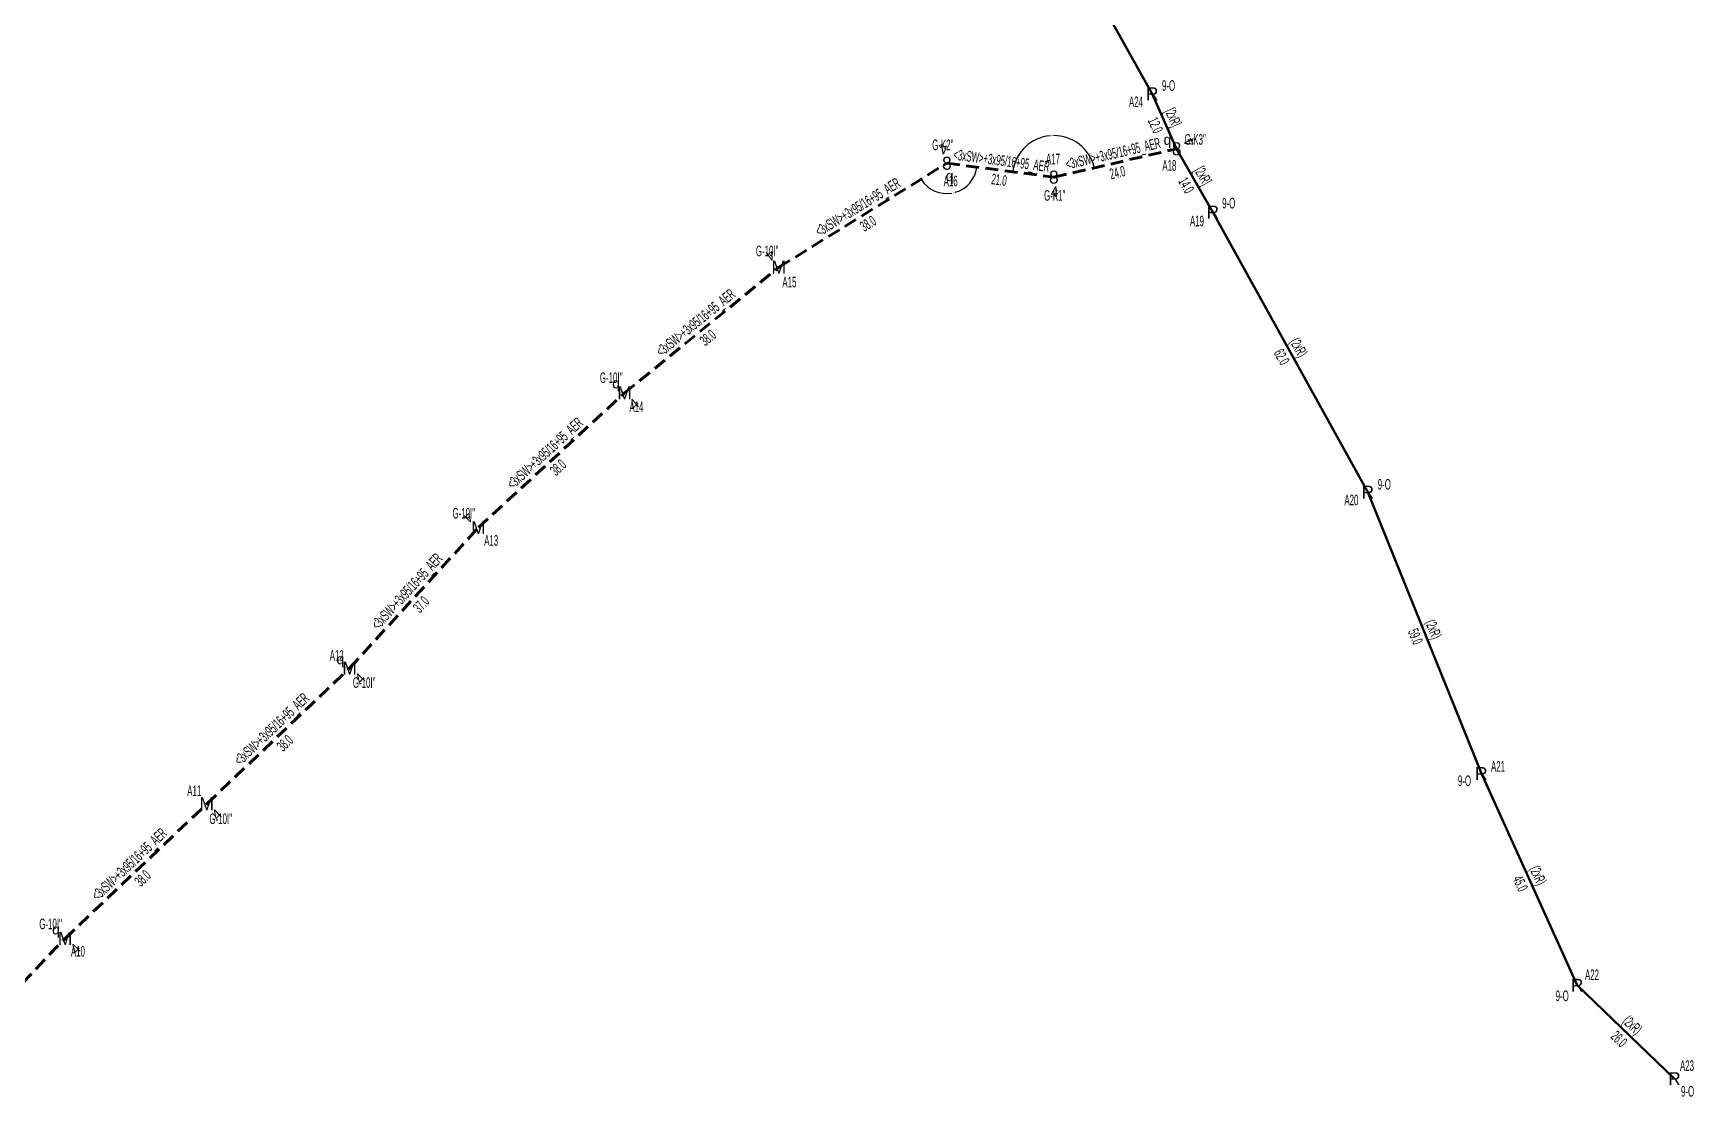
# Model space of a CAD drawing. Header units: millimetres. Extents: x 548672 to 552904, y 4175615 to 4179682.
# Drawn here: x 551059.9 to 551380.2, y 4176543.8 to 4176748.9 of the extents above; entities that cross this region are included whole.
import ezdxf
from ezdxf.enums import TextEntityAlignment as Align

# ---------------------------------------------------------------- set-up
doc = ezdxf.new("R2010")
doc.units = ezdxf.units.MM
doc.linetypes.add('DASHED', pattern=[3.75, 2.5, -1.25])
for name, color, linetype, lineweight in [('ACI', 30, 'Continuous', 25), ('DIREK_AG_MEVCUT', 120, 'Continuous', 25), ('DIREK_OG_YENI', 10, 'Continuous', 25), ('HAT_AG_HAVAI_BYSK', 3, 'Continuous', 50), ('HAT_AG_HAVAI_MEVCUT', 126, 'Continuous', 50), ('HAT_OG_HAVAI_ILERDE', 1, 'DASHED', 70)]:
    doc.layers.add(name, color=color, linetype=linetype, lineweight=lineweight)
doc.styles.add('Direk', font='B_CAD')
doc.styles.get("Standard").update_dxf_attribs({"font": 'Arial'})
doc.dimstyles.new('ISO-25', dxfattribs={"dimtxt": 0.18, "dimasz": 0.18, "dimexe": 0.18, "dimexo": 0.0625, "dimgap": 0.09, "dimtad": 0, "dimtih": 1, "dimtoh": 1, "dimdec": 4, "dimzin": 0, "dimdsep": 46, "dimtxsty": 'Standard', "dimcen": 0.09, "dimadec": 0, "dimazin": 0, "dimtfac": 1, "dimtdec": 4, "dimtofl": 0, "dimtmove": 0, "dimatfit": 3, "dimfxl": 1, "dimtolj": 1, "dimtzin": 0, "dimarcsym": 0})

# ---------------------------------------------------------------- blocks, each defined once
blk = doc.blocks.new('*D593')
at = {"layer": 'ACI', "color": 0, "lineweight": -2, "transparency": 16777216}
for start, end in [(213.551044, 279.598652), (286.029949, 352.077558)]:
    blk.add_arc((551236.10736, 4176723.8644), 5.841781, start, end, dxfattribs=at)
at = {"layer": 'ACI', "color": 0, "transparency": 16777216}
for points in [[(551231.264111, 4176720.65196), (551231.213602, 4176720.619574), (551231.141697, 4176720.787293)], [(551241.923159, 4176723.055536), (551241.863611, 4176723.06289), (551241.915445, 4176723.237856)]]:
    blk.add_solid(points, dxfattribs=at)
at = {"layer": 'Defpoints', "color": 0, "transparency": 16777216}
for p in [(551236.10736, 4176723.8644), (551236.10736, 4176723.8644), (551256.719852, 4176721.640838), (551235.006516, 4176718.12728), (551203.708473, 4176703.787552)]:
    blk.add_point(p, dxfattribs=at)
at = {"layer": 'ACI', "color": 0, "transparency": 16777216, "insert": (551237.40302, 4176718.168115), "char_height": 0.18, "attachment_point": 5, "rotation": 12.81430087}
blk.add_mtext('\\A1;142%%d', dxfattribs=at)
blk = doc.blocks.new('*D594')
at = {"layer": 'ACI', "color": 0, "lineweight": -2, "transparency": 16777216}
for start, end in [(95.136963, 171.309297), (14.277474, 90.449808)]:
    blk.add_arc((551256.745986, 4176721.182105), 8.013599, start, end, dxfattribs=at)
at = {"layer": 'ACI', "color": 0, "transparency": 16777216}
for points in [[(551248.794691, 4176722.397163), (551248.8541, 4176722.388764), (551248.799198, 4176722.214736)], [(551264.482913, 4176723.151332), (551264.541222, 4176723.165475), (551264.554497, 4176722.983475)]]:
    blk.add_solid(points, dxfattribs=at)
at = {"layer": 'Defpoints', "color": 0, "transparency": 16777216}
for p in [(551252.812768, 4176728.164051), (551236.107, 4176723.864), (551280.422, 4176726.644), (551256.745986, 4176721.182105), (551256.745986, 4176721.182105)]:
    blk.add_point(p, dxfattribs=at)
at = {"layer": 'ACI', "color": 0, "transparency": 16777216, "insert": (551256.355448, 4176729.186182), "char_height": 0.18, "attachment_point": 5, "rotation": 182.79338529}
blk.add_mtext('\\A1;160%%d', dxfattribs=at)

msp = doc.modelspace()

# ---------------------------------------------------------------- linework, layer by layer
at = {"layer": 'HAT_AG_HAVAI_BYSK'}
for p, q in [((551275.71, 4176737.27), (551280.422, 4176726.644)), ((551280.422, 4176726.644), (551287.4, 4176714.44))]:
    msp.add_line(p, q, dxfattribs=at)
at = {"layer": 'HAT_AG_HAVAI_MEVCUT'}
for p, q in [((551275.71, 4176737.27), (551242.5, 4176796.64)), ((551287.4, 4176714.44), (551317.29, 4176660.41)), ((551339.19, 4176606.13), (551317.29, 4176660.41)), ((551357.67, 4176565.29), (551339.19, 4176606.13)), ((551357.67, 4176565.29), (551376.43, 4176547.27))]:
    msp.add_line(p, q, dxfattribs=at)
at = {"layer": 'HAT_OG_HAVAI_ILERDE'}
for p, q in [((551203.708, 4176703.788), (551236.107, 4176723.864)), ((551236.107, 4176723.864), (551256.746, 4176721.182)), ((551256.746, 4176721.182), (551280.422, 4176726.644)), ((551173.949, 4176679.545), (551203.708, 4176703.788)), ((551145.753, 4176653.565), (551173.949, 4176679.545)), ((551120.925, 4176626.455), (551145.753, 4176653.565)), ((551093.37, 4176600.267), (551120.925, 4176626.455)), ((551066.055, 4176574.327), (551093.37, 4176600.267)), ((551039.673, 4176546.739), (551066.055, 4176574.327))]:
    msp.add_line(p, q, dxfattribs=at)

# ---------------------------------------------------------------- texts
at = {"layer": 'DIREK_AG_MEVCUT', "linetype": 'ByBlock', "width": 0.53}
for s, p in [('9-O', (551278.867568, 4176738.848985)), ('A24', (551272.579584, 4176735.704593)), ('9-O', (551290.476354, 4176716.170322)), ('A19', (551284.349432, 4176712.724182)), ('9-O', (551320.477715, 4176661.927872)), ('A20', (551314.129955, 4176658.905303)), ('A21', (551342.407949, 4176607.50652)), ('9-O', (551335.943359, 4176604.741206)), ('A22', (551360.528259, 4176567.309989)), ('9-O', (551354.789105, 4176563.254013)), ('A23', (551378.85459, 4176549.794156)), ('9-O', (551378.97181, 4176544.828453))]:
    msp.add_text(s, height=2.05, dxfattribs=at).set_placement(p, align=Align.MIDDLE_CENTER)
at = {"layer": 'DIREK_AG_MEVCUT', "linetype": 'ByBlock', "style": 'Direk'}
for p in [(551275.71, 4176737.27), (551287.4, 4176714.44), (551317.29, 4176660.41), (551339.19, 4176606.13), (551357.67, 4176565.29), (551376.43, 4176547.27)]:
    msp.add_text('R', height=2.5, dxfattribs=at).set_placement(p, align=Align.MIDDLE_CENTER)
at = {"layer": 'DIREK_OG_YENI', "width": 0.53}
for s, p in [("G-K2''", (551235.341769, 4176727.406271)), ("G-K3''", (551284.012515, 4176728.46063)), ('A17', (551256.57543, 4176724.677841)), ('A18', (551279.019401, 4176723.437333)), ('A16', (551236.846051, 4176720.442918)), ("G-K1''", (551256.917964, 4176717.657578)), ("G-10I''", (551201.463963, 4176706.936803)), ('A15', (551205.739271, 4176700.937747)), ("G-10I''", (551171.385884, 4176682.502612)), ('A14', (551176.241181, 4176676.900022)), ("G-10I''", (551142.957582, 4176656.351967)), ('A13', (551148.231618, 4176651.093876)), ('A12', (551118.427366, 4176628.906903)), ("G-10I''", (551123.744314, 4176623.687307)), ('A11', (551090.959343, 4176602.804465)), ("G-10I''", (551096.080323, 4176597.414105)), ("G-10I''", (551063.269678, 4176577.122008)), ('A10', (551068.525574, 4176571.847834))]:
    msp.add_text(s, height=2.05, dxfattribs=at).set_placement(p, align=Align.MIDDLE_CENTER)
at = {"layer": 'DIREK_OG_YENI', "color": 32, "style": 'Direk'}
for rotation, p in [(192.190191, (551235.515759, 4176726.600866)), (116.837245, (551282.920419, 4176727.908081)), (362.793369, (551256.882456, 4176718.385327)), (215.47608, (551202.082984, 4176706.068202)), (400.912741, (551175.782745, 4176677.429018)), (225.086741, (551143.770106, 4176655.541899)), (405.529366, (551122.923107, 4176624.493478)), (403.531973, (551095.298526, 4176598.237028)), (404.900552, (551068.031459, 4176572.343667))]:
    msp.add_text('4', height=2, rotation=rotation, dxfattribs=at).set_placement(p, align=Align.MIDDLE_CENTER)
at = {"layer": 'DIREK_OG_YENI', "color": 4, "style": 'Direk'}
for p in [(551278.654233, 4176728.411767), (551236.634894, 4176721.42037), (551172.311728, 4176681.43427), (551119.140976, 4176628.206359), (551064.290304, 4176576.097833)]:
    msp.add_text('q', height=2, dxfattribs=at).set_placement(p, align=Align.MIDDLE_CENTER)
at = {"layer": 'DIREK_OG_YENI', "style": 'Direk'}
for s, p in [('8', (551280.422, 4176726.644)), ('8', (551236.107, 4176723.864)), ('8', (551256.746, 4176721.182)), ('M', (551203.708, 4176703.788)), ('M', (551173.949, 4176679.545)), ('M', (551145.753, 4176653.565)), ('M', (551120.925, 4176626.455)), ('M', (551093.37, 4176600.267)), ('M', (551066.055, 4176574.327))]:
    msp.add_text(s, height=2.5, dxfattribs=at).set_placement(p, align=Align.MIDDLE_CENTER)
at = {"layer": 'HAT_AG_HAVAI_BYSK', "lineweight": 30, "width": 0.53}
for rotation, p in [(293.914443, (551278.843029, 4176732.301566, 275640.211)), (299.760047, (551284.648895, 4176720.963913, 275643.7))]:
    msp.add_text('[2xR]', height=2.05, rotation=rotation, dxfattribs=at).set_placement(p, align=Align.CENTER)
for s, rotation, p in [('12.0', 293.914443, (551277.288971, 4176731.612434, 275640.211)), ('14.0', 299.760047, (551283.173105, 4176720.120087, 275643.7))]:
    msp.add_text(s, height=2.05, rotation=rotation, dxfattribs=at).set_placement(p, align=Align.TOP_CENTER)
at = {"layer": 'HAT_AG_HAVAI_MEVCUT', "lineweight": 30, "width": 0.53}
for rotation, p in [(298.951859, (551303.088773, 4176687.836463, 275658.645)), (291.972278, (551329.02826, 4176633.588034, 275658.645)), (294.346635, (551349.204408, 4176586.060418, 275669.595)), (316.152614, (551367.638829, 4176556.893009, 275688.215))]:
    msp.add_text('(2xR)', height=2.05, rotation=rotation, dxfattribs=at).set_placement(p, align=Align.CENTER)
for s, rotation, p in [('62.0', 298.951859, (551301.601227, 4176687.013537, 275658.645)), ('59.0', 291.972278, (551327.45174, 4176632.951966, 275658.645)), ('45.0', 294.346635, (551347.655592, 4176585.359582, 275669.595)), ('26.0', 316.152614, (551366.461171, 4176555.666991, 275688.215))]:
    msp.add_text(s, height=2.05, rotation=rotation, dxfattribs=at).set_placement(p, align=Align.TOP_CENTER)
at = {"layer": 'HAT_OG_HAVAI_ILERDE', "lineweight": 30, "width": 0.53}
for rotation, p in [(12.990728, (551268.392926, 4176724.741245, 275640.211)), (352.596009, (551246.536035, 4176723.365913, 275628.373)), (31.78532, (551219.460009, 4176714.5483, 275618.0535)), (39.166329, (551188.291823, 4176692.325446, 275601.854236)), (42.6578, (551159.27503, 4176667.180501, 275586.974424)), (47.516259, (551132.712246, 4176640.584272, 275572.876581)), (43.542381, (551106.561806, 4176613.977139, 275560.462514)), (43.521697, (551079.12714, 4176587.913398, 275546.68485))]:
    msp.add_text('<3xSW>+3x95/16+95_AER', height=2.05, rotation=rotation, dxfattribs=at).set_placement(p, align=Align.CENTER)
for s, rotation, p in [('21.0', 352.596009, (551246.316965, 4176721.680087, 275628.373)), ('24.0', 12.990728, (551268.775074, 4176723.084755, 275640.211)), ('38.0', 31.78532, (551220.355464, 4176713.103253, 275618.0535)), ('38.0', 39.166329, (551189.365498, 4176691.007409, 275601.854236)), ('38.0', 42.6578, (551160.426981, 4176665.930297, 275586.974424)), ('37.0', 47.516259, (551133.965944, 4176639.436125, 275572.876581)), ('38.0', 43.542381, (551107.732921, 4176612.744868, 275560.462514)), ('38.0', 43.521697, (551080.29781, 4176586.680705, 275546.68485))]:
    msp.add_text(s, height=2.05, rotation=rotation, dxfattribs=at).set_placement(p, align=Align.TOP_CENTER)

# ---------------------------------------------------------------- dimensions: what is measured, and where the dimension line sits
at = {"layer": 'ACI'}
for base, line1, line2, picture, middle, turn in [((551252.812768, 4176728.164051), ((551236.107, 4176723.864), (551256.745986, 4176721.182105)), ((551256.745986, 4176721.182105), (551280.422, 4176726.644)), '*D594', (551256.355448, 4176729.186182), 182.793385), ((551235.006516, 4176718.12728), ((551236.10736, 4176723.8644), (551256.719852, 4176721.640838)), ((551203.708473, 4176703.787552), (551236.10736, 4176723.8644)), '*D593', (551237.40302, 4176718.168115), 12.814301)]:
    dim = msp.add_angular_dim_2l(base=base, line1=line1, line2=line2, dimstyle='ISO-25', dxfattribs=at)
    dim.commit()
    dim.dimension.update_dxf_attribs({"geometry": picture, "text_midpoint": middle, "dimtype": 162, "text_rotation": turn})

doc.saveas('drawing.dxf')
